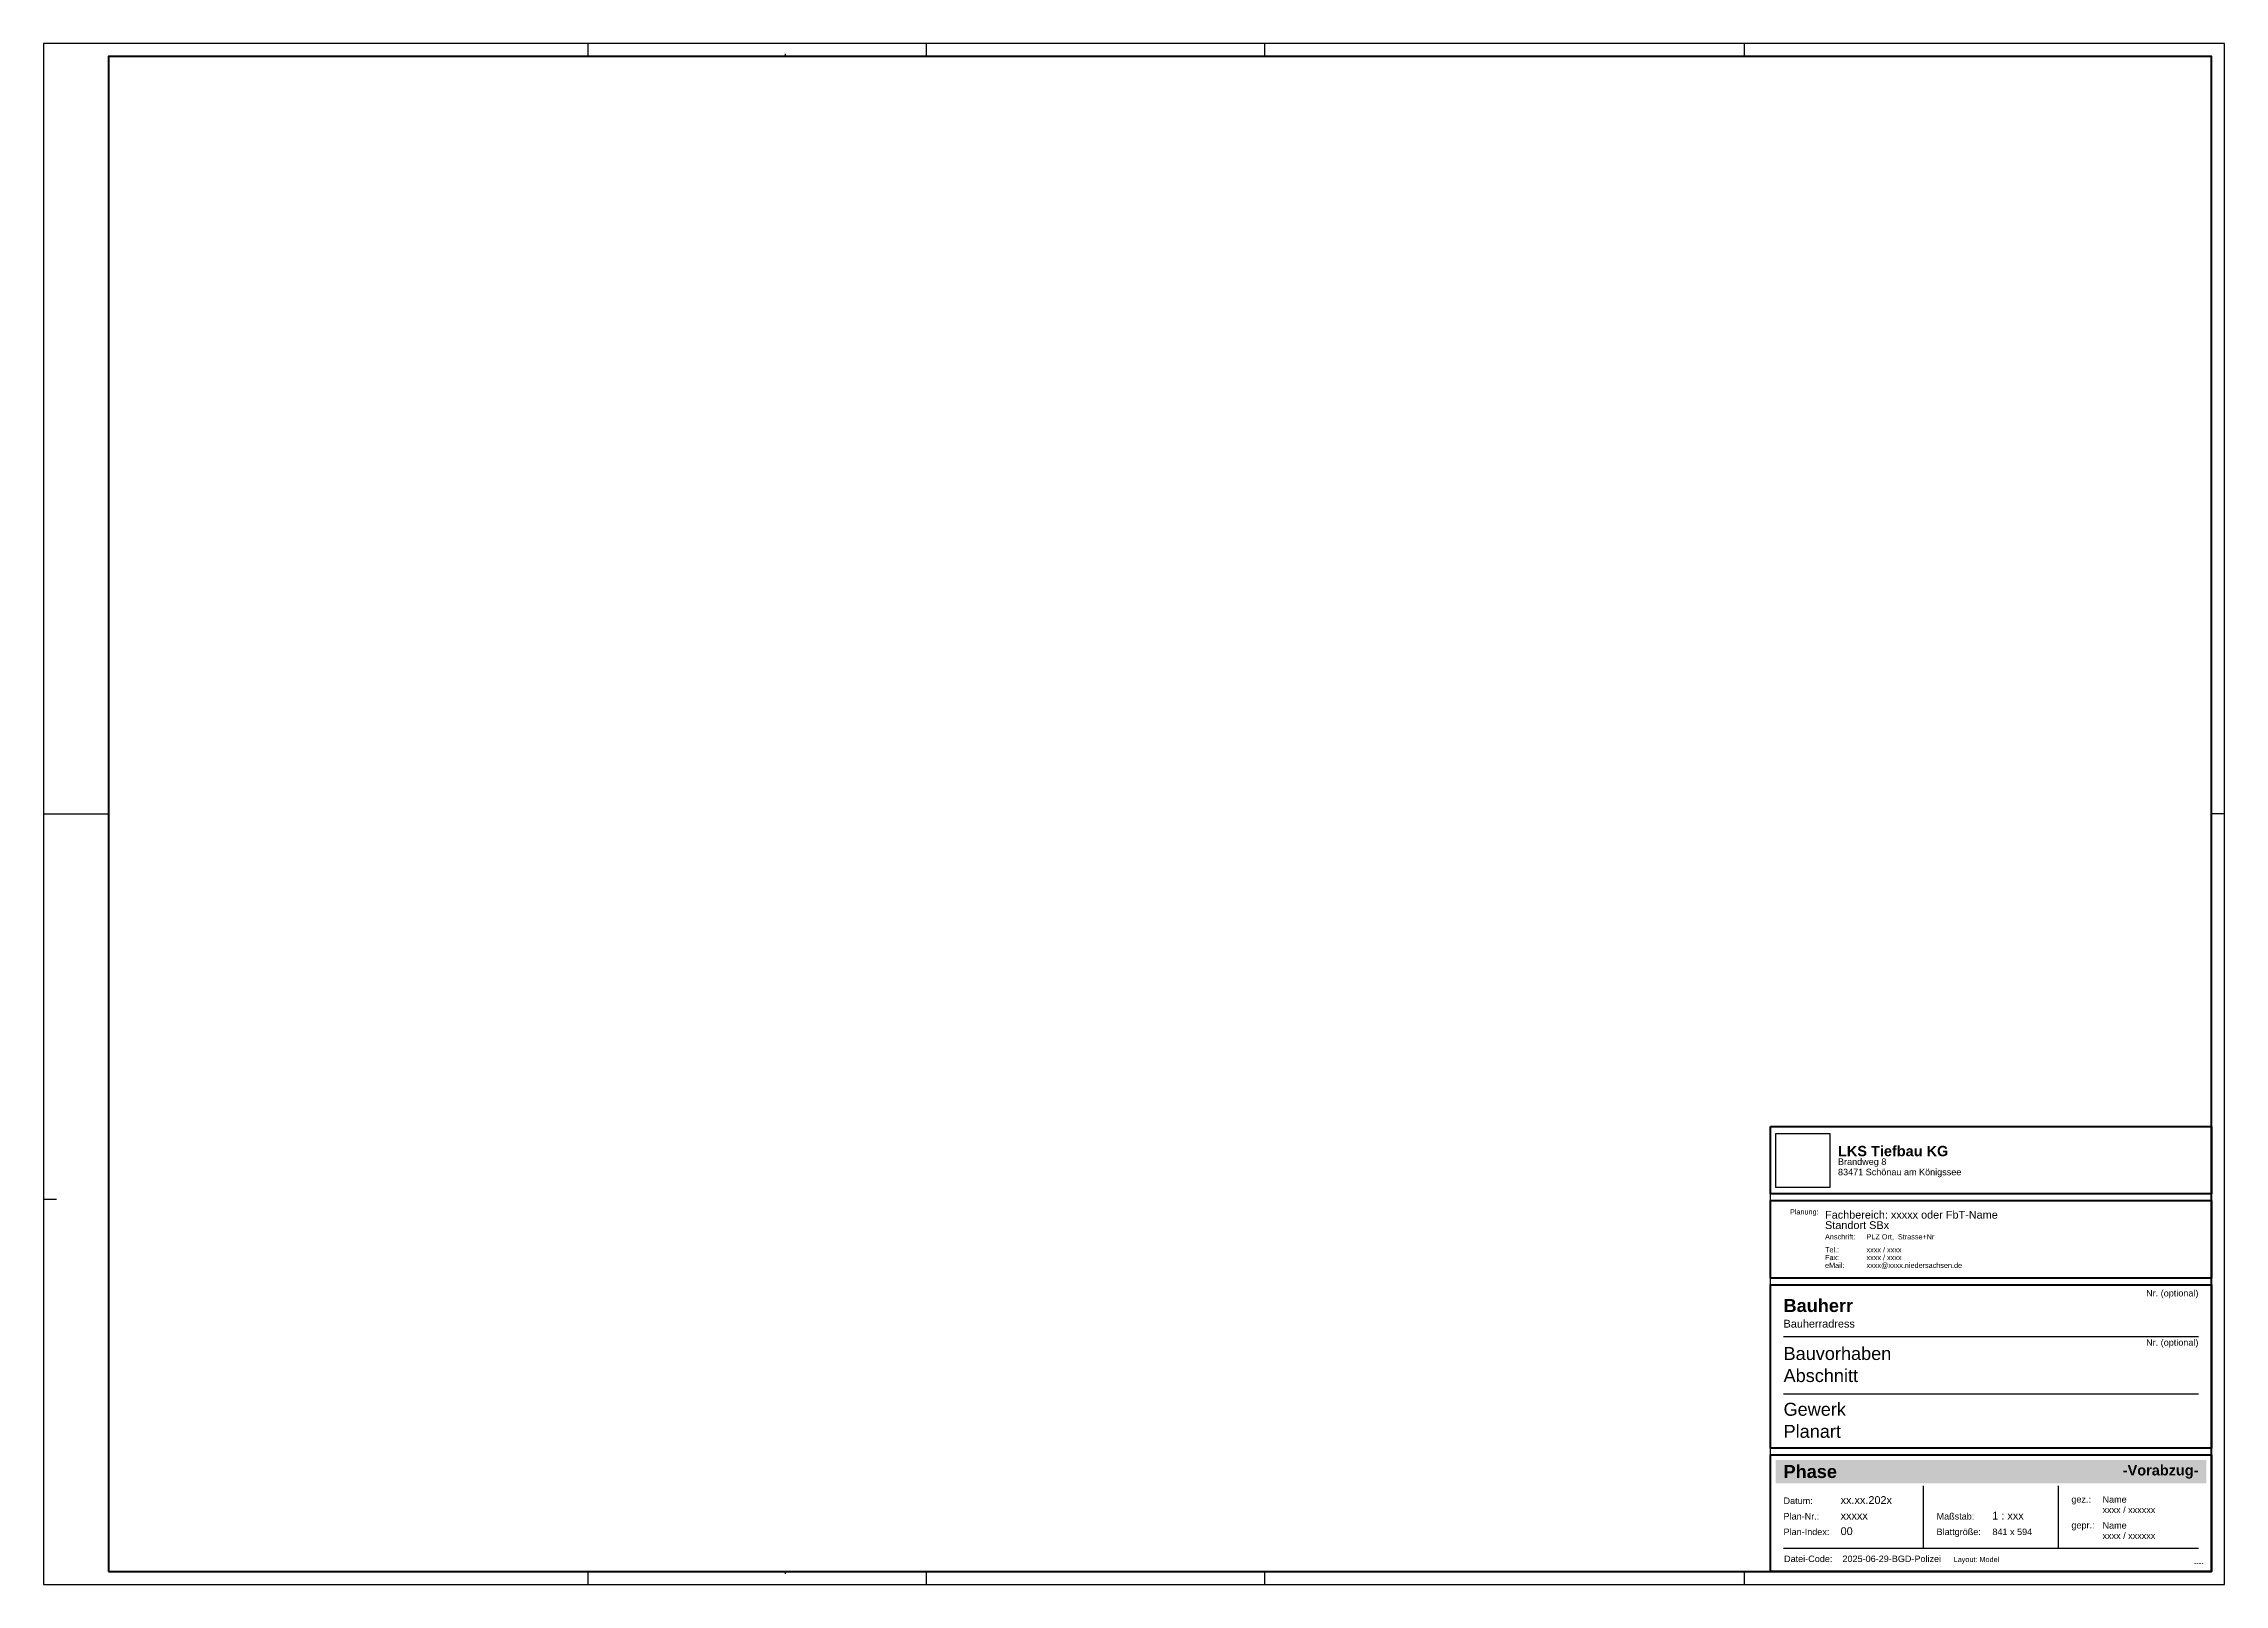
# Paper-space layout 'A1' of a CAD drawing. Header units: metres, sheet in millimetres. Extents: x 0 to 841, y 0 to 594.
import ezdxf
from ezdxf.enums import TextEntityAlignment as Align

# ---------------------------------------------------------------- set-up
doc = ezdxf.new("R2010")
doc.units = ezdxf.units.M
doc.layers.add('0_Plankopf', color=7, linetype='Continuous')
doc.styles.add('Arial', font='arial.ttf')
doc.styles.add('Arial (fett)', font='arialbd.ttf')
doc.styles.add('SBN-TXT', font='arial.ttf')
picture_1 = doc.add_image_def('image1.jpg', size_in_pixel=(5906, 5906))

# ---------------------------------------------------------------- blocks, each defined once
blk = doc.blocks.new('ZeichRahmen_A1')
at = {"layer": '0_Plankopf'}
for p, q in [((210, 589), (210, 594)), ((286, 590), (286, 589)), ((340.5, 589), (340.5, 594)), ((471, 589), (471, 594)), ((656, 589), (656, 594)), ((0, 297), (25, 297)), ((841, 297), (836, 297)), ((0, 148.5), (5, 148.5)), ((210, 0), (210, 5)), ((286, 5), (286, 4)), ((340.5, 0), (340.5, 5)), ((471, 0), (471, 5)), ((656, 0), (656, 5))]:
    blk.add_line(p, q, dxfattribs=at)
blk.add_lwpolyline([(0, 0), (841, 0), (841, 594), (0, 594)], close=True, dxfattribs=at)
at = {"layer": '0_Plankopf', "lineweight": 80}
blk.add_lwpolyline([(25, 5), (836, 5), (836, 589), (25, 589)], close=True, dxfattribs=at)
blk = doc.blocks.new('SBN-PK_PlanVerfasser')
at = {"layer": '0_Plankopf', "style": 'Arial'}
for s, p in [('Anschrift:', (26, -14)), ('Tel.:', (26, -19)), ('eMail:', (26, -25)), ('Fax:', (26, -22))]:
    blk.add_text(s, height=2, dxfattribs=at).set_placement(p)
for tag, p, height in [('PLAN_VERFASSER_1', (26, -6), 3), ('PLAN_VERFASSER_2', (26, -10), 3), ('PLAN_VERFASSER_ANSCHRIFT', (42, -14), 2), ('PLAN_VERFASSER_TEL', (42, -19), 2), ('PLAN_VERFASSER_FAX', (42, -22), 2), ('PLAN_VERFASSER_EMAIL', (42, -25), 2)]:
    blk.add_attdef(tag, p, '', height=height, dxfattribs=at)
blk = doc.blocks.new('SBN-PK_Schriftkopf')
at = {"layer": '0_Plankopf'}
h = blk.add_hatch(color=254, dxfattribs=at)
h.dxf.hatch_style = 2
h.paths.add_polyline_path([(-7, 48), (-173, 48), (-173, 39), (-7, 39)])
h.paths.add_polyline_path([(-171.29, 39.62), (-144.64, 39.62), (-144.64, 47.38), (-171.29, 47.38)], flags=24)
h.paths.add_polyline_path([(-30.28, 40.89), (-8.97, 40.89), (-8.97, 47.1), (-30.28, 47.1)], flags=24)
at = {"layer": '0_Plankopf', "color": 8}
for p, q in [((-170, 95.5), (-10, 95.5)), ((-170, 73.5), (-10, 73.5)), ((-116, 14), (-116, 38)), ((-64, 14), (-64, 38)), ((-170, 14), (-10, 14))]:
    blk.add_line(p, q, dxfattribs=at)
at = {"layer": '0_Plankopf', "lineweight": 50}
for points in [[(-175, 176.5), (-5, 176.5), (-5, 150.5), (-175, 150.5)], [(-175, 148), (-5, 148), (-5, 118), (-175, 118)], [(-175, 115.5), (-5, 115.5), (-5, 52.5), (-175, 52.5)], [(-175, 50), (-5, 50), (-5, 5), (-175, 5)]]:
    blk.add_lwpolyline(points, close=True, dxfattribs=at)
at = {"layer": '0_Plankopf', "style": 'Arial'}
blk.add_text('Planung:', height=2, dxfattribs=at).set_placement((-162, 142), align=Align.BOTTOM_CENTER)
for s, p in [('Datum:', (-170, 31)), ('Plan-Nr.:', (-170, 25)), ('Maßstab:', (-111, 25)), ('gez.:', (-59, 31.55)), ('Plan-Index:', (-170, 19)), ('Blattgröße:', (-111, 19)), ('gepr.:', (-59, 21.55))]:
    blk.add_text(s, height=2.5, dxfattribs=at).set_placement(p)
at = {"layer": '0_Plankopf', "attachment_point": 7}
for s, insert, char_height, width, style in [('LKS Tiefbau KG  ', (-149, 165), 4, 140, 'Arial (fett)'), ('83471 Schönau am Königssee', (-149, 156.96), 2.5, 125, 'Arial'), ('Brandweg 8', (-149, 160.96), 2.5, 125, 'Arial'), ('Datei-Code:    2025-06-29-BGD-Polizei     {\\H0.8x;Layout: Model}', (-169.8, 8), 2.5, 140.8986, 'Arial')]:
    blk.add_mtext(s, dxfattribs=dict(at, insert=insert, char_height=char_height, width=width, style=style))
at = {"layer": '0_Plankopf'}
for tag, p, height, style in [('Bauherr', (-170, 105), 5, 'Arial (fett)'), ('Bauherr_ADRESSE', (-170, 99), 3, 'Arial'), ('Bauvorhaben', (-170, 86.5), 5, 'Arial'), ('Abschnitt', (-170, 78), 5, 'Arial'), ('PLANINHALT_Z1', (-170, 65), 5, 'Arial'), ('PLANINHALT_Z2', (-170, 56.5), 5, 'Arial'), ('PHASE', (-170, 41), 5, 'Arial (fett)'), ('DATUM', (-148, 31), 3, 'Arial'), ('GEZ_NAME', (-47, 31.5), 2.5, 'Arial'), ('PLAN-NR', (-148, 24.99), 3, 'Arial'), ('M', (-89.5, 25), 3, 'Arial'), ('GEZ_TEL', (-47, 27.5), 2.5, 'Arial'), ('INDEX', (-148, 19.01), 3, 'Arial'), ('BLATT-GR', (-89.46, 19), 2.5, 'Arial'), ('GEPR_NAME', (-47, 21.5), 2.5, 'Arial'), ('GEPR_TEL', (-47, 17.5), 2.5, 'Arial')]:
    blk.add_attdef(tag, p, '', height=height, dxfattribs=dict(at, style=style))
at = {"layer": '0_Plankopf', "style": 'Arial'}
for tag, p in [('NR-1', (-10, 111)), ('NR-2', (-10, 92))]:
    blk.add_attdef(tag, text='', height=2.5, dxfattribs=at).set_placement(p, align=Align.RIGHT)
at = {"layer": '0_Plankopf', "color": 30, "style": 'Arial (fett)'}
blk.add_attdef('STAND', text='', height=4, dxfattribs=at).set_placement((-10, 42), align=Align.RIGHT)
image = blk.add_image(picture_1, insert=(-173, 153), size_in_units=(20.84, 20.84))
image.dxf.flags = 7

psp = doc.layouts.new('A1')

# ---------------------------------------------------------------- linework, layer by layer
at = {"layer": '0_Plankopf'}
psp.add_lwpolyline([(24.99, 4.98), (665.99, 4.98), (665.99, 176.48), (835.99, 176.48), (835.99, 588.98), (24.99, 588.98)], close=True, dxfattribs=at)

# ---------------------------------------------------------------- block references
psp.add_blockref('ZeichRahmen_A1', (-0.01, -0.02), dxfattribs=at)
ref = psp.add_blockref('SBN-PK_Schriftkopf', (840.99, -0.02), dxfattribs=at)
ref.add_attrib('LIEGENSCHAFT_Z1', 'Bauherr', (670.99, 104.98), dxfattribs={"height": 5, "style": 'Arial (fett)'})
ref.add_attrib('LIEGENSCHAFT_ADRESSE', 'Bauherradress', (670.99, 98.98), dxfattribs={"height": 3, "style": 'Arial'})
ref.add_attrib('NR-1', 'Nr. (optional)', dxfattribs={"height": 2.5, "style": 'Arial'}).set_placement((830.99, 110.98), align=Align.RIGHT)
ref.add_attrib('GEBAEUDE', 'Bauvorhaben', (670.99, 86.48), dxfattribs={"height": 5, "style": 'Arial'})
ref.add_attrib('NR-2', 'Nr. (optional)', dxfattribs={"height": 2.5, "style": 'Arial'}).set_placement((830.99, 91.98), align=Align.RIGHT)
ref.add_attrib('MASSNAHME', 'Abschnitt', (670.99, 77.98), dxfattribs={"height": 5, "style": 'Arial'})
ref.add_attrib('PLANINHALT_Z1', 'Gewerk', (670.99, 64.98), dxfattribs={"height": 5, "style": 'Arial'})
ref.add_attrib('PLANINHALT_Z2', 'Planart', (670.99, 56.48), dxfattribs={"height": 5, "style": 'Arial'})
ref.add_attrib('PHASE', 'Phase', (670.99, 40.98), dxfattribs={"height": 5, "style": 'Arial (fett)'})
ref.add_attrib('STAND', '-Vorabzug-', dxfattribs={"color": 30, "height": 4, "style": 'Arial (fett)'}).set_placement((830.99, 41.98), align=Align.RIGHT)
ref.add_attrib('DATUM', 'xx.xx.202x', (692.99, 30.98), dxfattribs={"height": 3, "style": 'Arial'})
ref.add_attrib('PLAN-NR', 'xxxxx', (692.99, 24.97), dxfattribs={"height": 3, "style": 'Arial'})
ref.add_attrib('INDEX', '00', (692.99, 18.99), dxfattribs={"height": 3, "style": 'Arial'})
ref.add_attrib('M', '1 : xxx', (751.49, 24.98), dxfattribs={"height": 3, "style": 'Arial'})
ref.add_attrib('BLATT-GR', '841 x 594', (751.53, 18.98), dxfattribs={"height": 2.5, "style": 'Arial'})
ref.add_attrib('GEZ_NAME', 'Name', (793.99, 31.48), dxfattribs={"height": 2.5, "style": 'Arial'})
ref.add_attrib('GEZ_TEL', 'xxxx / xxxxxx', (793.99, 27.48), dxfattribs={"height": 2.5, "style": 'Arial'})
ref.add_attrib('GEPR_NAME', 'Name', (793.99, 21.48), dxfattribs={"height": 2.5, "style": 'Arial'})
ref.add_attrib('GEPR_TEL', 'xxxx / xxxxxx', (793.99, 17.48), dxfattribs={"height": 2.5, "style": 'Arial'})
psp.add_blockref('SBN-PK_PlanVerfasser', (660.99, 146.98), dxfattribs=at).add_auto_attribs({'PLAN_VERFASSER_1': 'Fachbereich: xxxxx oder FbT-Name', 'PLAN_VERFASSER_2': 'Standort SBx', 'PLAN_VERFASSER_ANSCHRIFT': 'PLZ Ort,  Strasse+Nr', 'PLAN_VERFASSER_TEL': 'xxxx / xxxx', 'PLAN_VERFASSER_FAX': 'xxxx / xxxx', 'PLAN_VERFASSER_EMAIL': 'xxxx@xxxx.niedersachsen.de'})

# ---------------------------------------------------------------- texts
at = {"layer": '0_Plankopf', "insert": (832.99, 7.32), "char_height": 2, "attachment_point": 9, "style": 'SBN-TXT'}
psp.add_mtext_dynamic_manual_height_columns('----', width=23.3126, gutter_width=10, heights=[-2.59], dxfattribs=at)

# ---------------------------------------------------------------- viewports
at = {"layer": '0_Plankopf'}
vp = psp.add_viewport(center=(430.49, 296.98), size=(811, 584), view_center_point=(4572170.39, 5280140.06), view_height=279.1425, dxfattribs=at)
vp.dxf.flags = 0x10000  # cut along an outline
vp.dxf.clipping_boundary_handle = psp.add_lwpolyline([(24.99, 4.98), (665.99, 4.98), (665.99, 176.48), (835.99, 176.48), (835.99, 588.98), (24.99, 588.98)], format="xyb", close=True, dxfattribs={"invisible": 1}).dxf.handle

doc.saveas('drawing.dxf')
